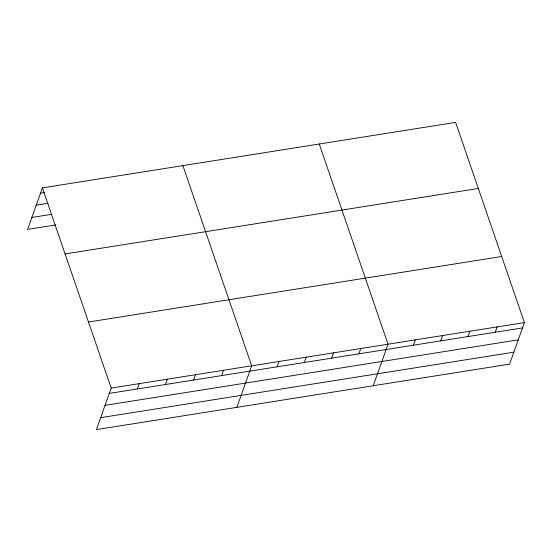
<?xml version="1.0" encoding="UTF-8"?>
<svg xmlns="http://www.w3.org/2000/svg" width="552" height="552" viewBox="0 0 552 552"><rect width="100%" height="100%" fill="white"/><g stroke="black" fill="none" stroke-linecap="round" stroke-linejoin="round"><path stroke-width="0.83" d="M42.387 187.887L111.18 388.084L96.386 429.608L509.613 364.113L524.4 322.589L455.614 122.392L42.387 187.887L27.6 229.411L55.697 224.961M137.379 388.96L139.276 383.626M165.476 384.502L167.373 379.176M193.573 380.052L195.477 374.718M221.676 375.595L223.574 370.268M236.884 407.341L251.671 365.81L182.885 165.614M277.049 366.818L278.946 361.491M304.318 362.498L306.215 357.165M331.593 358.172L333.491 352.845M358.862 353.853L360.767 348.519M373.249 385.731L388.035 344.2L319.249 144.003M413.413 345.207L415.311 339.873M440.682 340.888L442.58 335.554M467.958 336.561L469.856 331.234M495.227 332.242L497.124 326.908M40.489 193.214L44.746 192.538M36.239 205.165L48.155 203.274M31.85 217.467L51.439 214.362M65.088 253.948L478.315 188.453M88.479 322.016L501.699 256.521M111.18 388.084L524.4 322.589M109.275 393.41L522.502 327.916M105.025 405.354L518.245 339.859M100.643 417.664L513.864 352.169"/></g></svg>
